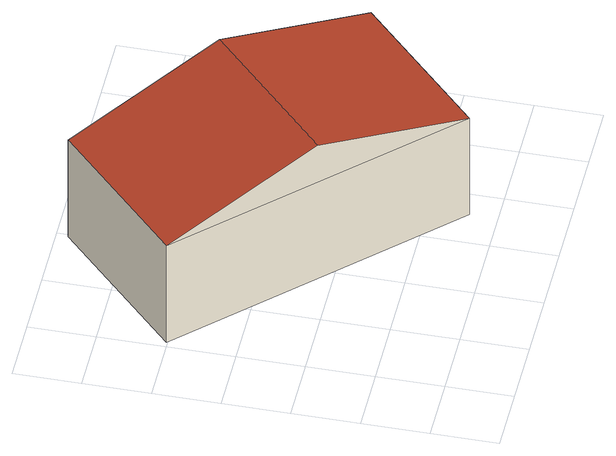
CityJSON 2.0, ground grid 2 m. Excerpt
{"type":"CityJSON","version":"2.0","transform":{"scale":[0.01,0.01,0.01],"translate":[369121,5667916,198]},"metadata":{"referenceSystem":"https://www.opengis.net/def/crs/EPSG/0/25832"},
"CityObjects":{
"building1":{"type":"Building","attributes":{"Gemeindeschluessel":"05122000","function":"31001_1010","roofType":"3100","measuredHeight":5.05},"geometry":[{"type":"Solid","lod":"2","boundaries":[[[[0,1,2,3]],[[4,5,1,0]],[[6,7,5,4]],[[3,2,7,6]],[[0,8,4]],[[6,9,3]],[[3,9,8,0]],[[4,8,9,6]],[[1,5,7,2]]]],"semantics":{"surfaces":[{"type":"WallSurface"},{"type":"RoofSurface"},{"type":"GroundSurface"}],"values":[[0,0,0,0,0,0,1,1,2]]}}]}
},
"vertices":[
[395,1168,460],[395,1168,95],[20,805,95],[20,805,460],[1093,446,460],[1093,446,95],[718,83,460],[718,83,95],[744,807,600],[369,444,600]
]}
